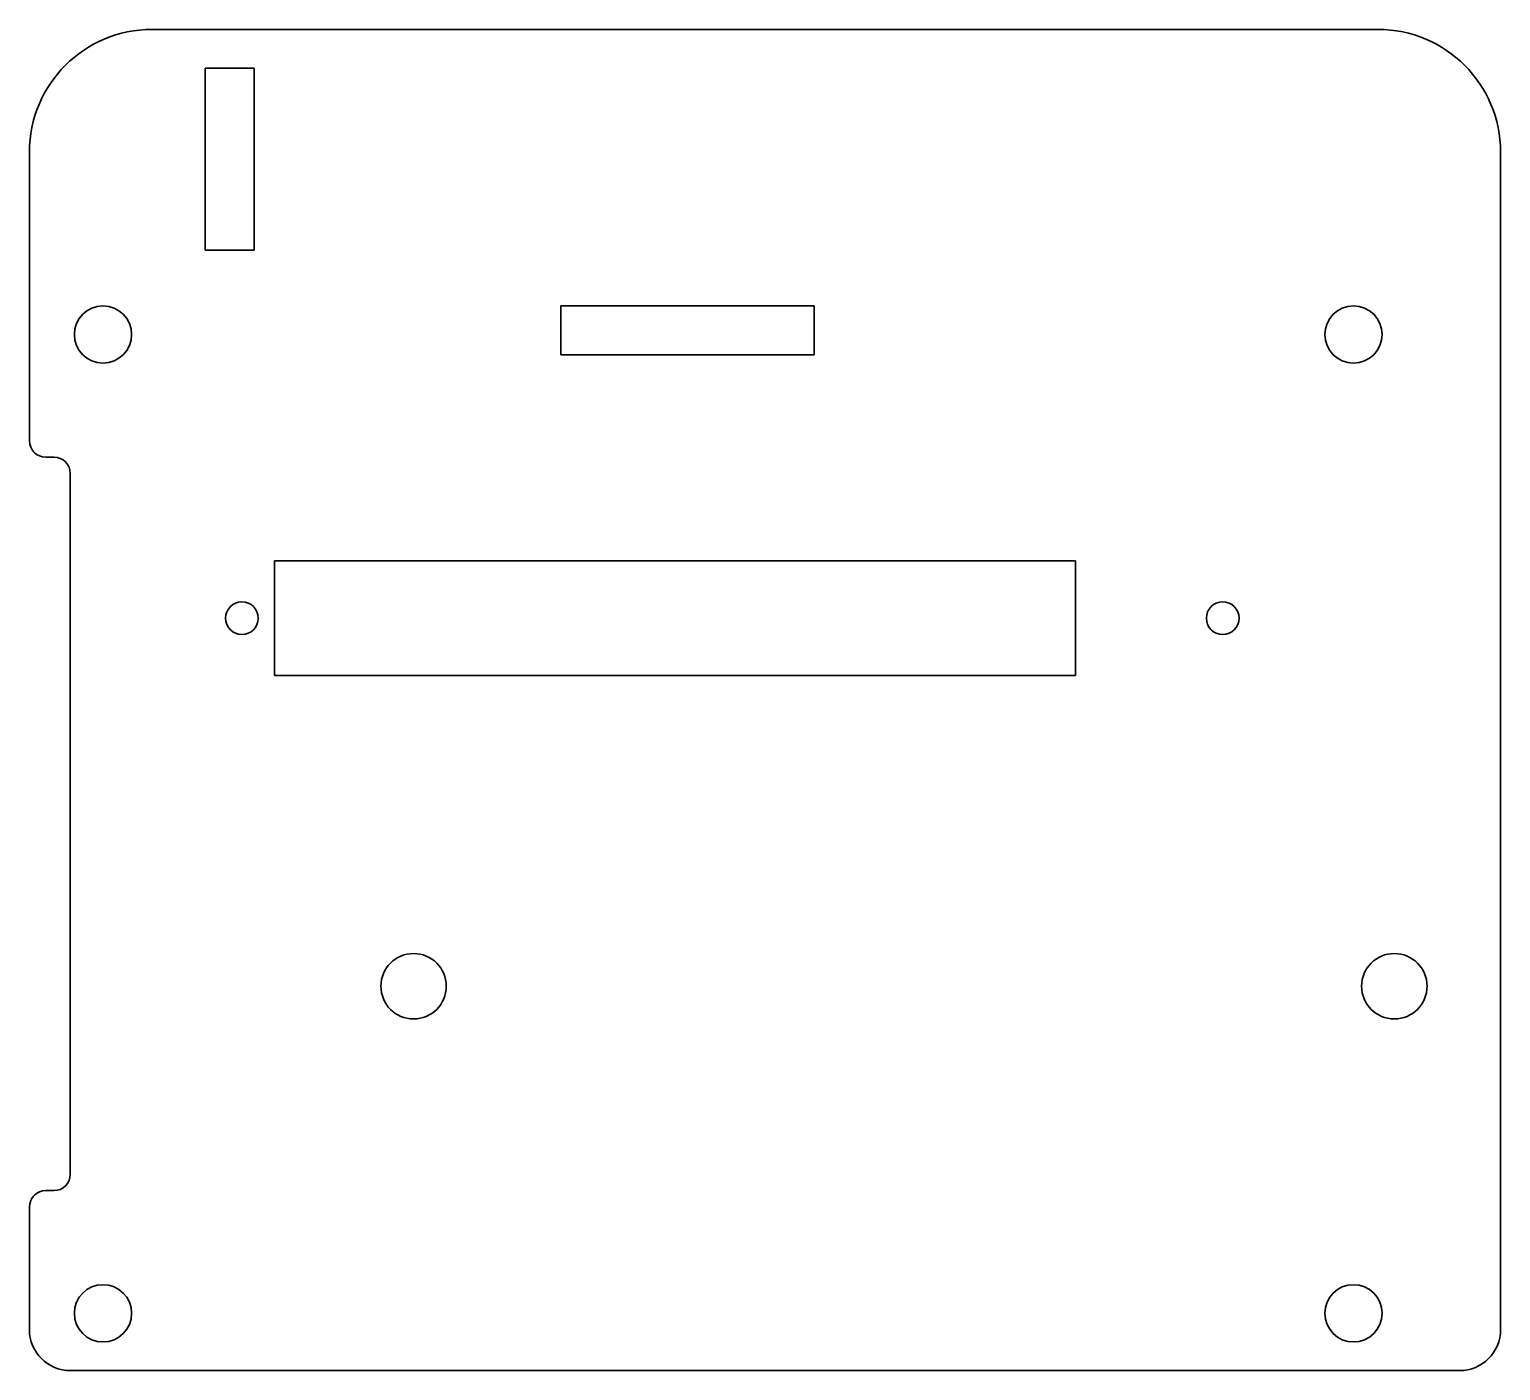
# Model space of a CAD drawing. Header units: inches. Extents: x 0 to 180, y 0 to 164.
import ezdxf

# ---------------------------------------------------------------- set-up
doc = ezdxf.new("R2010")
doc.units = ezdxf.units.IN
doc.header["$MEASUREMENT"] = 0
doc.layers.add('SIMUMAK Visible (ISO)', color=7, linetype='Continuous', lineweight=35)

# ---------------------------------------------------------------- blocks, each defined once
blk = doc.blocks.new('SMB-01-BAPE-05_Sheet_2_SMB-01-BAPE-05')
at = {"layer": 'SIMUMAK Visible (ISO)'}
for p, q in [((-75, 82), (75, 82)), ((-68.5, 77.25), (-62.5, 77.25)), ((-68.5, 55), (-68.5, 77.25)), ((-62.5, 77.25), (-62.5, 55)), ((-90, 31.694), (-90, 67)), ((90, 67), (90, -77)), ((-62.5, 55), (-68.5, 55)), ((-25, 48.194), (6, 48.194)), ((-25, 42.194), (-25, 48.194)), ((6, 48.194), (6, 42.194)), ((6, 42.194), (-25, 42.194)), ((-87, 29.694), (-88, 29.694)), ((-85, -58), (-85, 27.694)), ((-60, 17), (38, 17)), ((-60, 3), (-60, 17)), ((38, 17), (38, 3)), ((38, 3), (-60, 3)), ((-88, -60), (-87, -60)), ((-90, -77), (-90, -62)), ((-85, -82), (85, -82))]:
    blk.add_line(p, q, dxfattribs=at)
for centre, radius in [((-81, 44.694), 3.5), ((72, 44.694), 3.5), ((-64, 10), 2), ((56, 10), 2), ((-43, -35), 4), ((77, -35), 4), ((-81, -75), 3.5), ((72, -75), 3.5)]:
    blk.add_circle(centre, radius, dxfattribs=at)
at = {"layer": 'SIMUMAK Visible (ISO)', "extrusion": (0, 0, -1)}
for centre, radius, start, end in [((75, 67), 15, 360, 90), ((-75, 67), 15, 90, 180), ((88, 31.694), 2, 270, 360), ((88, -62), 2, 360, 90), ((85, -77), 5, 270, 0), ((-85, -77), 5, 180, 270)]:
    blk.add_arc(centre, radius, start, end, dxfattribs=at)
at = {"layer": 'SIMUMAK Visible (ISO)'}
for centre, start, end in [((-87, 27.694), 0, 90), ((-87, -58), 270, 0)]:
    blk.add_arc(centre, 2, start, end, dxfattribs=at)

msp = doc.modelspace()

# ---------------------------------------------------------------- block references
msp.add_blockref('SMB-01-BAPE-05_Sheet_2_SMB-01-BAPE-05', (90, 82))

doc.saveas('drawing.dxf')
